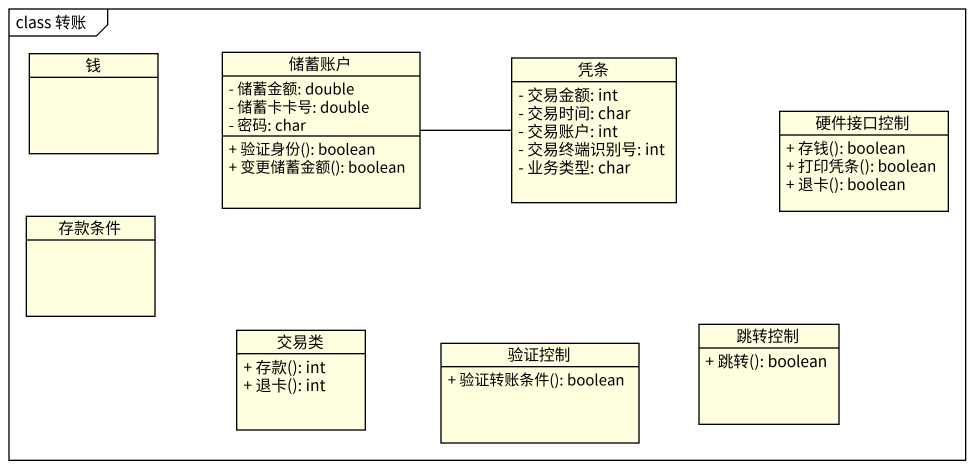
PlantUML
@startuml
mainframe class 转账
hide circle
hide empty members
skinparam classAttributeIconSize 0
class 钱 #FFFFE0
class 储蓄账户 #FFFFE0 {
  - 储蓄金额: double
  - 储蓄卡卡号: double
  - 密码: char
  + 验证身份(): boolean
  + 变更储蓄金额(): boolean
}
class 凭条 #FFFFE0 {
  - 交易金额: int
  - 交易时间: char
  - 交易账户: int
  - 交易终端识别号: int
  - 业务类型: char
}
class 硬件接口控制 #FFFFE0 {
  + 存钱(): boolean
  + 打印凭条(): boolean
  + 退卡(): boolean
}
class 存款条件 #FFFFE0
class 交易类 #FFFFE0 {
  + 存款(): int
  + 退卡(): int
}
class 验证控制 #FFFFE0 {
  + 验证转账条件(): boolean
}
class 跳转控制 #FFFFE0 {
  + 跳转(): boolean
}
储蓄账户 -right- 凭条
@enduml
